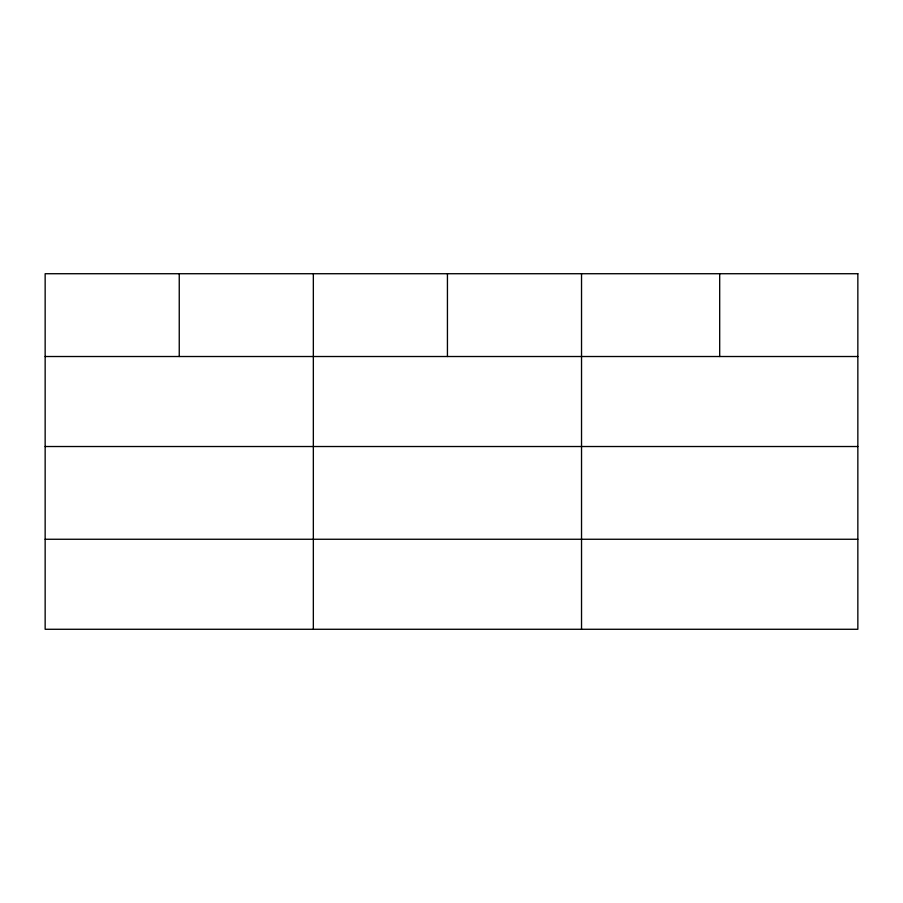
<?xml version="1.0" encoding="UTF-8"?>
<svg xmlns="http://www.w3.org/2000/svg" width="903" height="903" viewBox="0 0 903 903"><rect width="100%" height="100%" fill="white"/><g stroke="black" fill="none" stroke-linecap="round" stroke-linejoin="round"><path stroke-width="1.35" d="M45.15 356.516L857.85 356.516M45.15 446.522L857.85 446.522M45.15 539.26L857.85 539.26M719.691 273.722L719.691 356.516M581.532 273.722L581.532 629.278M447.436 273.722L447.436 356.516M313.341 273.722L313.341 629.278M179.245 273.722L179.245 356.516M857.85 273.722L45.15 273.722L45.15 629.278L857.85 629.278L857.85 273.722"/></g></svg>
